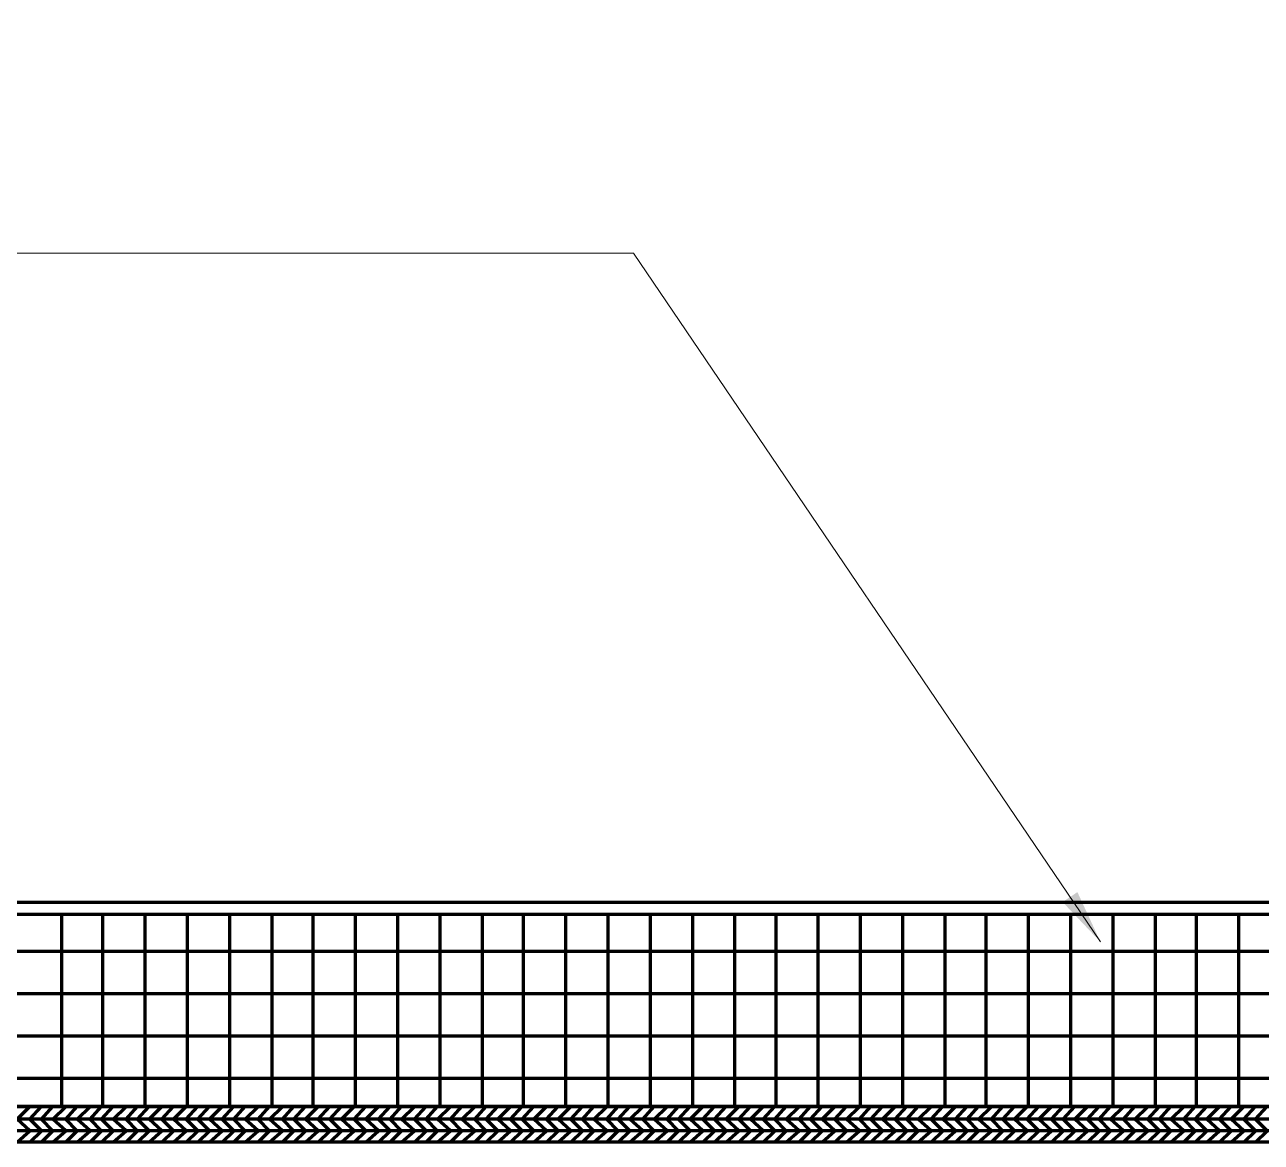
# Model space of a CAD drawing. Extents: x 3 to 185, y 0 to 385.
# Drawn here: x 54.54 to 80.25, y 254.67 to 277.92 of the extents above; entities that cross this region are included whole.
import ezdxf

# ---------------------------------------------------------------- set-up
doc = ezdxf.new("R2010")
doc.units = 0
doc.header["$MEASUREMENT"] = 0
for name, color, linetype, lineweight in [('Dt-Line 1', 9, 'Continuous', 0), ('Dt-Line 3', 7, 'Continuous', 15), ('Dt-Text', 121, 'Continuous', 20)]:
    doc.layers.add(name, color=color, linetype=linetype, lineweight=lineweight)
doc.styles.get("Standard").update_dxf_attribs({"font": 'Arial.ttf'})
doc.dimstyles.new('1 Inch', dxfattribs={"dimtxt": 1.09375, "dimasz": 1.125, "dimexe": 1.125, "dimexo": 0.5625, "dimgap": 0.84375, "dimtad": 1, "dimdec": 4, "dimzin": 3, "dimdsep": 46, "dimlunit": 4, "dimtxsty": 'Standard', "dimblk": 'ARCHTICK', "dimcen": 0.5625, "dimdle": 1.125, "dimclrd": 253, "dimclre": 253, "dimclrt": 256, "dimadec": 0, "dimazin": 0, "dimtfac": 0.6, "dimtdec": 4, "dimtix": 1, "dimtmove": 2, "dimatfit": 0, "dimfxl": 1, "dimfrac": 1, "dimtolj": 1, "dimtzin": 0, "dimlwd": 9, "dimlwe": 9, "dimarcsym": 0})

# ---------------------------------------------------------------- blocks, each defined once
blk = doc.blocks.new('_ArchTick')
at = {"color": 0, "linetype": 'ByBlock', "const_width": 0.15}
blk.add_lwpolyline([(-0.5, -0.5), (0.5, 0.5)], dxfattribs=at)

msp = doc.modelspace()

# ---------------------------------------------------------------- linework, layer by layer
at = {"layer": 'Dt-Line 1', "linetype": 'Continuous', "lineweight": 158}
for p, q in [((55.30834, 255.41336), (55.30834, 259.41336)), ((56.16167, 255.41336), (56.16167, 259.41336)), ((57.04167, 255.41336), (57.04167, 259.41336)), ((57.92167, 255.41336), (57.92167, 259.41336)), ((58.80167, 255.41336), (58.80167, 259.41336)), ((59.68167, 255.41336), (59.68167, 259.41336)), ((60.535, 255.41336), (60.535, 259.41336)), ((61.415, 255.41336), (61.415, 259.41336)), ((62.295, 255.41336), (62.295, 259.41336)), ((63.175, 255.41336), (63.175, 259.41336)), ((64.055, 255.41336), (64.055, 259.41336)), ((64.90833, 255.41336), (64.90833, 259.41336)), ((65.78833, 255.41336), (65.78833, 259.41336)), ((66.66833, 255.41336), (66.66833, 259.41336)), ((67.54833, 255.41336), (67.54833, 259.41336)), ((68.42833, 255.41336), (68.42833, 259.41336)), ((69.30833, 255.41336), (69.30833, 259.41336)), ((70.16167, 255.41336), (70.16167, 259.41336)), ((71.04167, 255.41336), (71.04167, 259.41336)), ((71.92167, 255.41336), (71.92167, 259.41336)), ((72.80167, 255.41336), (72.80167, 259.41336)), ((73.68167, 255.41336), (73.68167, 259.41336)), ((74.535, 255.41336), (74.535, 259.41336)), ((75.415, 255.41336), (75.415, 259.41336)), ((76.295, 255.41336), (76.295, 259.41336)), ((77.175, 255.41336), (77.175, 259.41336)), ((78.055, 255.41336), (78.055, 259.41336)), ((78.90833, 255.41336), (78.90833, 259.41336)), ((79.78833, 255.41336), (79.78833, 259.41336)), ((24.855, 258.64), (84.88167, 258.64)), ((24.855, 257.76), (84.88167, 257.76)), ((24.855, 256.88), (84.88167, 256.88)), ((24.855, 256), (84.88167, 256))]:
    msp.add_line(p, q, dxfattribs=at)
msp.add_lwpolyline([(84.88167, 257.62667), (85.12167, 257.36002), (85.38833, 257.64, 0.41421546), (86.495, 256.53333, 0.41421546), (85.38833, 255.41336), (85.12167, 255.14667), (85.38833, 254.90667), (24.855, 254.90667), (24.855, 254.85333)], format="xyb", dxfattribs=at)
for points in [[(54.375, 254.66667), (54.64167, 254.90667), (54.375, 255.14667), (54.64167, 255.41336)], [(54.64167, 254.66667), (54.88167, 254.90667), (54.64167, 255.14667), (54.88167, 255.41336)], [(54.88167, 254.66667), (55.12167, 254.90667), (54.88167, 255.14667), (55.12167, 255.41336), (55.12167, 255.41336)], [(55.12167, 254.66667), (55.38833, 254.90667), (55.12167, 255.14667), (55.38833, 255.41336)], [(55.38833, 254.66667), (55.62833, 254.90667), (55.38833, 255.14667), (55.62833, 255.41336)], [(55.62833, 254.66667), (55.895, 254.90667), (55.62833, 255.14667), (55.895, 255.41336), (55.895, 255.41336)], [(55.895, 254.66667), (56.135, 254.90667), (55.895, 255.14667), (56.135, 255.41336)], [(56.135, 254.66667), (56.375, 254.90667), (56.135, 255.14667), (56.375, 255.41336)], [(56.375, 254.66667), (56.64167, 254.90667), (56.375, 255.14667), (56.64167, 255.41336)], [(56.64167, 254.66667), (56.88167, 254.90667), (56.64167, 255.14667), (56.88167, 255.41336), (56.88167, 255.41336)], [(56.88167, 254.66667), (57.12167, 254.90667), (56.88167, 255.14667), (57.12167, 255.41336)], [(57.12167, 254.66667), (57.38833, 254.90667), (57.12167, 255.14667), (57.38833, 255.41336)], [(57.38833, 254.66667), (57.62833, 254.90667), (57.38833, 255.14667), (57.62833, 255.41336)], [(57.62833, 254.66667), (57.895, 254.90667), (57.62833, 255.14667), (57.895, 255.41336)], [(57.895, 254.66667), (58.135, 254.90667), (57.895, 255.14667), (58.135, 255.41336)], [(58.135, 254.66667), (58.375, 254.90667), (58.135, 255.14667), (58.375, 255.41336)], [(58.375, 254.66667), (58.64167, 254.90667), (58.375, 255.14667), (58.64167, 255.41336), (58.64167, 255.41336)], [(58.64167, 254.66667), (58.88167, 254.90667), (58.64167, 255.14667), (58.88167, 255.41336)], [(58.88167, 254.66667), (59.12167, 254.90667), (58.88167, 255.14667), (59.12167, 255.41336)], [(59.12167, 254.66667), (59.38833, 254.90667), (59.12167, 255.14667), (59.38833, 255.41336), (59.38833, 255.41336)], [(59.38833, 254.66667), (59.62833, 254.90667), (59.38833, 255.14667), (59.62833, 255.41336)], [(59.62833, 254.66667), (59.895, 254.90667), (59.62833, 255.14667), (59.895, 255.41336)], [(59.895, 254.66667), (60.135, 254.90667), (59.895, 255.14667), (60.135, 255.41336)], [(60.135, 254.66667), (60.375, 254.90667), (60.135, 255.14667), (60.375, 255.41336)], [(60.375, 254.66667), (60.64167, 254.90667), (60.375, 255.14667), (60.64167, 255.41336)], [(60.64167, 254.66667), (60.88167, 254.90667), (60.64167, 255.14667), (60.88167, 255.41336)], [(60.88167, 254.66667), (61.12167, 254.90667), (60.88167, 255.14667), (61.12167, 255.41336), (61.12167, 255.41336)], [(61.12167, 254.66667), (61.38833, 254.90667), (61.12167, 255.14667), (61.38833, 255.41336)], [(61.38833, 254.66667), (61.62833, 254.90667), (61.38833, 255.14667), (61.62833, 255.41336)], [(61.62833, 254.66667), (61.895, 254.90667), (61.62833, 255.14667), (61.895, 255.41336)], [(61.895, 254.66667), (62.135, 254.90667), (61.895, 255.14667), (62.135, 255.41336), (62.135, 255.41336)], [(62.135, 254.66667), (62.375, 254.90667), (62.135, 255.14667), (62.375, 255.41336), (62.375, 255.41336)], [(62.375, 254.66667), (62.64167, 254.90667), (62.375, 255.14667), (62.64167, 255.41336)], [(62.64167, 254.66667), (62.88167, 254.90667), (62.64167, 255.14667), (62.88167, 255.41336), (62.88167, 255.41336)], [(62.88167, 254.66667), (63.12167, 254.90667), (62.88167, 255.14667), (63.12167, 255.41336)], [(63.12167, 254.66667), (63.38833, 254.90667), (63.12167, 255.14667), (63.38833, 255.41336)], [(63.38833, 254.66667), (63.62833, 254.90667), (63.38833, 255.14667), (63.62833, 255.41336)], [(63.62833, 254.66667), (63.895, 254.90667), (63.62833, 255.14667), (63.895, 255.41336), (63.895, 255.41336)], [(63.895, 254.66667), (64.135, 254.90667), (63.895, 255.14667), (64.135, 255.41336)], [(64.135, 254.66667), (64.375, 254.90667), (64.135, 255.14667), (64.375, 255.41336)], [(64.375, 254.66667), (64.64167, 254.90667), (64.375, 255.14667), (64.64167, 255.41336), (64.64167, 255.41336)], [(64.64167, 254.66667), (64.88167, 254.90667), (64.64167, 255.14667), (64.88167, 255.41336)], [(64.88167, 254.66667), (65.12167, 254.90667), (64.88167, 255.14667), (65.12167, 255.41336)], [(65.12167, 254.66667), (65.38833, 254.90667), (65.12167, 255.14667), (65.38833, 255.41336)], [(65.38833, 254.66667), (65.62833, 254.90667), (65.38833, 255.14667), (65.62833, 255.41336), (65.62833, 255.41336)], [(65.62833, 254.66667), (65.895, 254.90667), (65.62833, 255.14667), (65.895, 255.41336)], [(65.895, 254.66667), (66.135, 254.90667), (65.895, 255.14667), (66.135, 255.41336), (66.135, 255.41336)], [(66.135, 254.66667), (66.375, 254.90667), (66.135, 255.14667), (66.375, 255.41336)], [(66.375, 254.66667), (66.64167, 254.90667), (66.375, 255.14667), (66.64167, 255.41336)], [(66.64167, 254.66667), (66.88167, 254.90667), (66.64167, 255.14667), (66.88167, 255.41336)], [(66.88167, 254.66667), (67.12167, 254.90667), (66.88167, 255.14667), (67.12167, 255.41336)], [(67.12167, 254.66667), (67.38833, 254.90667), (67.12167, 255.14667), (67.38833, 255.41336), (67.38833, 255.41336)], [(67.38833, 254.66667), (67.62833, 254.90667), (67.38833, 255.14667), (67.62833, 255.41336)], [(67.62833, 254.66667), (67.895, 254.90667), (67.62833, 255.14667), (67.895, 255.41336)], [(67.895, 254.66667), (68.135, 254.90667), (67.895, 255.14667), (68.135, 255.41336), (68.135, 255.41336)], [(68.135, 254.66667), (68.375, 254.90667), (68.135, 255.14667), (68.375, 255.41336)], [(68.375, 254.66667), (68.64167, 254.90667), (68.375, 255.14667), (68.64167, 255.41336)], [(68.64167, 254.66667), (68.88167, 254.90667), (68.64167, 255.14667), (68.88167, 255.41336)], [(68.88167, 254.66667), (69.12167, 254.90667), (68.88167, 255.14667), (69.12167, 255.41336)], [(69.12167, 254.66667), (69.38833, 254.90667), (69.12167, 255.14667), (69.38833, 255.41336)], [(69.38833, 254.66667), (69.62833, 254.90667), (69.38833, 255.14667), (69.62833, 255.41336)], [(69.62833, 254.66667), (69.895, 254.90667), (69.62833, 255.14667), (69.895, 255.41336), (69.895, 255.41336)], [(69.895, 254.66667), (70.135, 254.90667), (69.895, 255.14667), (70.135, 255.41336)], [(70.135, 254.66667), (70.375, 254.90667), (70.135, 255.14667), (70.375, 255.41336)], [(70.375, 254.66667), (70.64167, 254.90667), (70.375, 255.14667), (70.64167, 255.41336)], [(70.64167, 254.66667), (70.88167, 254.90667), (70.64167, 255.14667), (70.88167, 255.41336)], [(70.88167, 254.66667), (71.12167, 254.90667), (70.88167, 255.14667), (71.12167, 255.41336)], [(71.12167, 254.66667), (71.38833, 254.90667), (71.12167, 255.14667), (71.38833, 255.41336)], [(71.38833, 254.66667), (71.62833, 254.90667), (71.38833, 255.14667), (71.62833, 255.41336), (71.62833, 255.41336)], [(71.62833, 254.66667), (71.895, 254.90667), (71.62833, 255.14667), (71.895, 255.41336)], [(71.895, 254.66667), (72.135, 254.90667), (71.895, 255.14667), (72.135, 255.41336)], [(72.135, 254.66667), (72.375, 254.90667), (72.135, 255.14667), (72.375, 255.41336)], [(72.375, 254.66667), (72.64167, 254.90667), (72.375, 255.14667), (72.64167, 255.41336), (72.64167, 255.41336)], [(72.64167, 254.66667), (72.88167, 254.90667), (72.64167, 255.14667), (72.88167, 255.41336)], [(72.88167, 254.66667), (73.12167, 254.90667), (72.88167, 255.14667), (73.12167, 255.41336)], [(73.12167, 254.66667), (73.38833, 254.90667), (73.12167, 255.14667), (73.38833, 255.41336), (73.38833, 255.41336)], [(73.38833, 254.66667), (73.62833, 254.90667), (73.38833, 255.14667), (73.62833, 255.41336)], [(73.62833, 254.66667), (73.895, 254.90667), (73.62833, 255.14667), (73.895, 255.41336)], [(73.895, 254.66667), (74.135, 254.90667), (73.895, 255.14667), (74.135, 255.41336)], [(74.135, 254.66667), (74.375, 254.90667), (74.135, 255.14667), (74.375, 255.41336), (74.375, 255.41336)], [(74.375, 254.66667), (74.64167, 254.90667), (74.375, 255.14667), (74.64167, 255.41336)], [(74.64167, 254.66667), (74.88167, 254.90667), (74.64167, 255.14667), (74.88167, 255.41336)], [(74.88167, 254.66667), (75.12167, 254.90667), (74.88167, 255.14667), (75.12167, 255.41336), (75.12167, 255.41336)], [(75.12167, 254.66667), (75.38833, 254.90667), (75.12167, 255.14667), (75.38833, 255.41336)], [(75.38833, 254.66667), (75.62833, 254.90667), (75.38833, 255.14667), (75.62833, 255.41336)], [(75.62833, 254.66667), (75.895, 254.90667), (75.62833, 255.14667), (75.895, 255.41336)], [(75.895, 254.66667), (76.135, 254.90667), (75.895, 255.14667), (76.135, 255.41336), (76.135, 255.41336)], [(76.135, 254.66667), (76.375, 254.90667), (76.135, 255.14667), (76.375, 255.41336)], [(76.375, 254.66667), (76.64167, 254.90667), (76.375, 255.14667), (76.64167, 255.41336)], [(76.64167, 254.66667), (76.88167, 254.90667), (76.64167, 255.14667), (76.88167, 255.41336)], [(76.88167, 254.66667), (77.12167, 254.90667), (76.88167, 255.14667), (77.12167, 255.41336)], [(77.12167, 254.66667), (77.38833, 254.90667), (77.12167, 255.14667), (77.38833, 255.41336)], [(77.38833, 254.66667), (77.62833, 254.90667), (77.38833, 255.14667), (77.62833, 255.41336)], [(77.62833, 254.66667), (77.895, 254.90667), (77.62833, 255.14667), (77.895, 255.41336), (77.895, 255.41336)], [(77.895, 254.66667), (78.135, 254.90667), (77.895, 255.14667), (78.135, 255.41336)], [(78.135, 254.66667), (78.375, 254.90667), (78.135, 255.14667), (78.375, 255.41336)], [(78.375, 254.66667), (78.64167, 254.90667), (78.375, 255.14667), (78.64167, 255.41336)], [(78.64167, 254.66667), (78.88167, 254.90667), (78.64167, 255.14667), (78.88167, 255.41336)], [(78.88167, 254.66667), (79.12167, 254.90667), (78.88167, 255.14667), (79.12167, 255.41336)], [(79.12167, 254.66667), (79.38833, 254.90667), (79.12167, 255.14667), (79.38833, 255.41336)], [(79.38833, 254.66667), (79.62833, 254.90667), (79.38833, 255.14667), (79.62833, 255.41336), (79.62833, 255.41336)], [(79.62833, 254.66667), (79.895, 254.90667), (79.62833, 255.14667), (79.895, 255.41336)], [(79.895, 254.66667), (80.135, 254.90667), (79.895, 255.14667), (80.135, 255.41336)], [(80.135, 254.66667), (80.375, 254.90667), (80.135, 255.14667), (80.375, 255.41336)], [(85.38833, 255.14667), (24.855, 255.14667), (25.12167, 254.90667), (24.88167, 254.66667)]]:
    msp.add_lwpolyline(points, dxfattribs=at)
for p in [(55.12167, 255.41336), (55.895, 255.41336), (56.88167, 255.41336), (58.64167, 255.41336), (59.38833, 255.41336), (61.12167, 255.41336), (62.135, 255.41336), (62.375, 255.41336), (62.88167, 255.41336), (63.895, 255.41336), (64.64167, 255.41336), (65.62833, 255.41336), (66.135, 255.41336), (67.38833, 255.41336), (68.135, 255.41336), (69.895, 255.41336), (71.62833, 255.41336), (72.64167, 255.41336), (73.38833, 255.41336), (74.375, 255.41336), (75.12167, 255.41336), (76.135, 255.41336), (77.895, 255.41336), (79.62833, 255.41336)]:
    msp.add_point(p, dxfattribs=at)
at = {"layer": 'Dt-Line 3', "linetype": 'Continuous', "lineweight": 140}
msp.add_line((24.855, 255.41336), (85.38833, 255.41336), dxfattribs=at)
msp.add_lwpolyline([(105.12167, 321.6), (105.09515, 323.96, 0.24594806), (105.04334, 324.05865, 0.24602659), (104.93501, 324.08002), (104.48167, 323.92), (85.10833, 323.92, 0.41419447), (84.64167, 323.41336), (84.615, 260.17333, -0.41419447), (84.135, 259.65333), (24.855, 259.65333)], format="xyb", dxfattribs=at)
at = {"layer": 'Dt-Line 3', "linetype": 'Continuous', "lineweight": 211}
for points in [[(24.855, 259.41336), (84.88167, 259.41336), (84.88167, 255.41336), (24.855, 255.41336)], [(24.855, 255.41336), (85.38833, 255.41336), (85.38833, 254.66667), (24.855, 254.66667)]]:
    msp.add_lwpolyline(points, dxfattribs=at)

# ---------------------------------------------------------------- leaders
at = {"layer": 'Dt-Text', "annotation_type": 0, "has_hookline": 1, "hookline_direction": 1, "text_width": 24.0237}
msp.add_leader([(76.90872, 258.83719), (67.19744, 273.16613), (51.58235, 273.16613)], dimstyle='1 Inch', override={"dimgap": 0.84375, "dimtad": 0}, dxfattribs=at)

doc.saveas('drawing.dxf')
